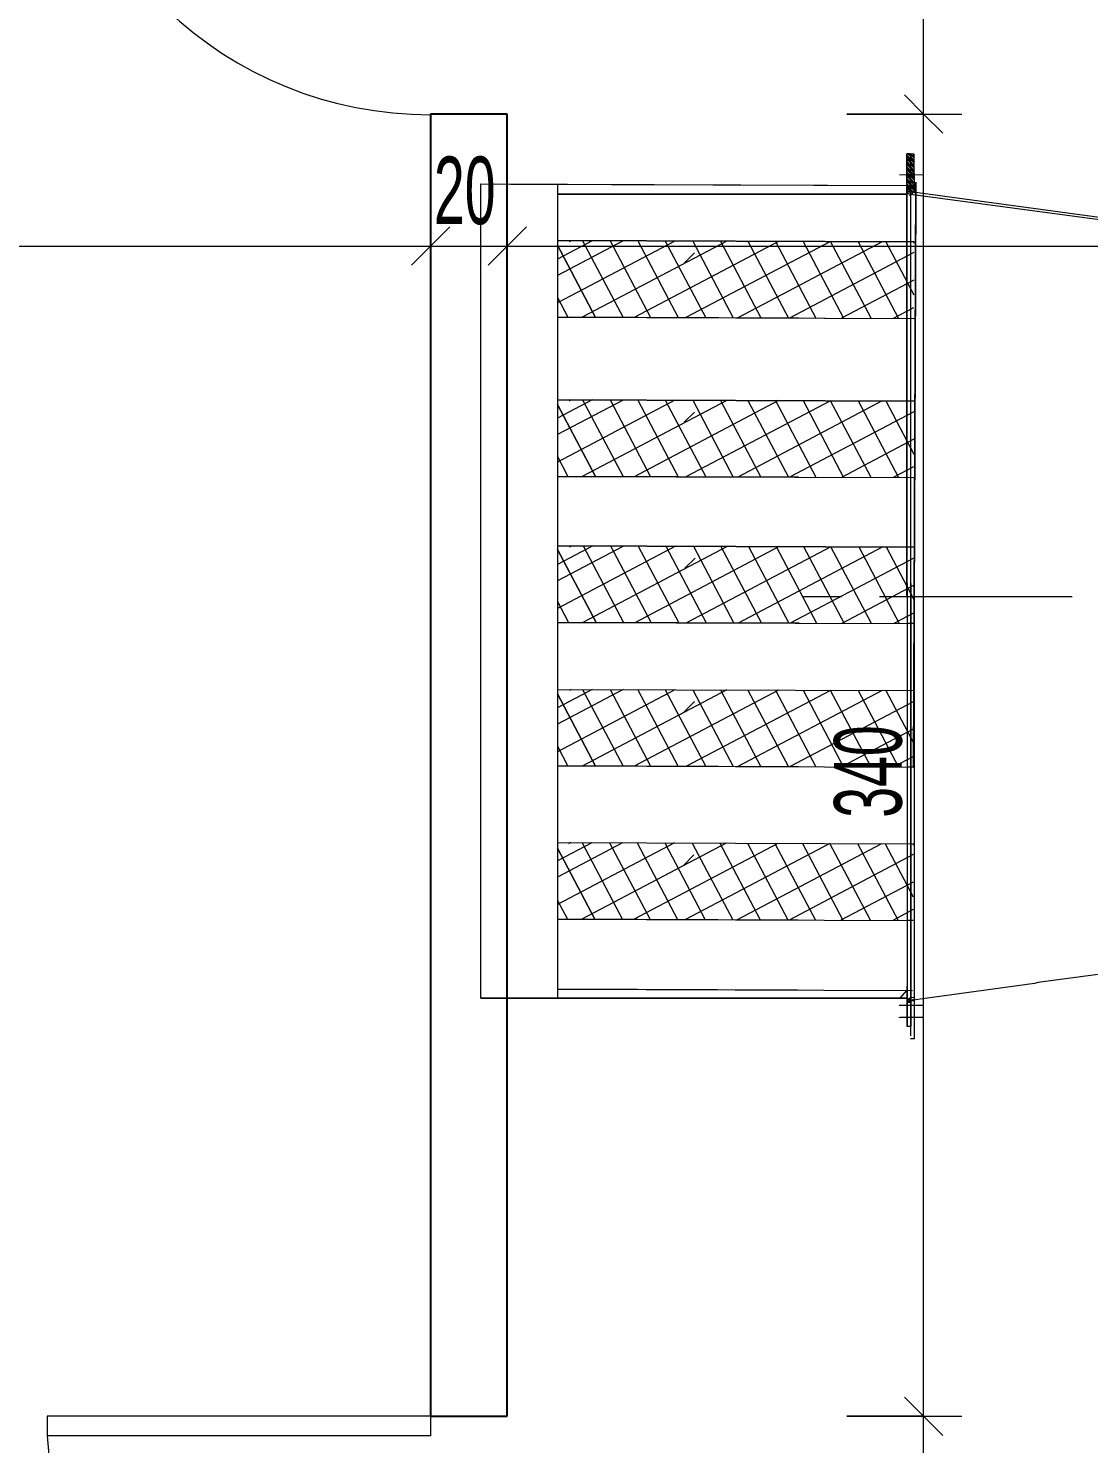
# Model space of a CAD drawing. Header units: centimetres. Extents: x -9345 to 11316, y -7197 to -3465.
# Drawn here: x 6200.8 to 6477.5, y -6032.7 to -5663.1 of the extents above; entities that cross this region are included whole.
import ezdxf

# ---------------------------------------------------------------- set-up
doc = ezdxf.new("R2010")
doc.units = ezdxf.units.CM
for name, color, linetype, lineweight in [('A-ANNO-DIMS', 211, 'Continuous', 9), ('A-ANNO-DIMS-100', 211, 'Continuous', 9), ('A-DOOR', 31, 'Continuous', 9), ('A-WALL', 113, 'Continuous', 9), ('EXF', 22, 'Continuous', 9), ('exf çizimi_dwg', 8, 'Continuous', 9)]:
    doc.layers.add(name, color=color, linetype=linetype, lineweight=lineweight)
doc.styles.add('Swis721 LtCn BT_1', font='swisscl.ttf', dxfattribs={"width": 0.8, "height": 17.639445})
doc.dimstyles.new('IUAS_DIMENSION_INSIDE_100_5', dxfattribs={"dimscale": 30.48, "dimtxt": 18, "dimasz": 0.328084, "dimexe": 0.328084, "dimexo": 0.0625, "dimgap": 0, "dimtad": 1, "dimdec": 0, "dimdsep": 46, "dimtxsty": 'Swis721 LtCn BT_1', "dimblk1": 'OBLIQUE', "dimblk2": 'OBLIQUE', "dimsah": 1, "dimcen": 0.09, "dimdle": 0.328084, "dimazin": 0, "dimtfac": 1, "dimtdec": 4, "dimtix": 1, "dimtmove": 0, "dimatfit": 3, "dimfxl": 0.656168, "dimfxlon": 1, "dimtvp": 1, "dimtolj": 1, "dimtzin": 0, "dimarcsym": 2})

# ---------------------------------------------------------------- blocks, each defined once
blk = doc.blocks.new('M_Single-Flush2 - IUAS_A_DOOR_K7 _yangına dayanıklı saç kapı  100x220_-1640822-_123_30 TEKNİK KAT _ TECHNICAL LEVEL')
at = {"layer": 'A-DOOR', "lineweight": 18}
for p, q in [((44.9, 10), (44.9, 110.04)), ((50, 110.04), (44.9, 110.04)), ((50, 10), (50, 110.04)), ((50, 10), (44.9, 10))]:
    blk.add_line(p, q, dxfattribs=at)
at = {"layer": 'A-DOOR'}
blk.add_arc((50, 10), 100.17, 92.9184, 180, dxfattribs=at)
blk = doc.blocks.new('exf çizimi_dwg-1497134-_123_30 TEKNİK KAT _ TECHNICAL LEVEL')
at = {"layer": 'EXF', "color": 8}
for p, q in [((-0.0118, -0.9539), (-0.018, -1.4568)), ((-1.1182, -1.3294), (-1.119, -1.3903)), ((-1.1695, -1.3512), (-1.173, -1.354)), ((-1.1566, -1.3613), (-1.1674, -1.3711)), ((-1.1525, -1.3514), (-1.1632, -1.3612)), ((-1.1432, -1.3614), (-1.1539, -1.3712)), ((-1.1355, -1.3516), (-1.1462, -1.3614)), ((-1.1297, -1.3616), (-1.1397, -1.3714)), ((-1.122, -1.3518), (-1.1327, -1.3616)), ((-1.1127, -1.3618), (-1.1228, -1.3716)), ((-1.1086, -1.352), (-1.1186, -1.3617)), ((-1.0992, -1.362), (-1.1093, -1.3718)), ((-1.108, -2.4059), (-1.0912, -1.3506)), ((-1.0858, -1.3621), (-1.0958, -1.3719)), ((-1.0781, -1.3524), (-1.0881, -1.3621)), ((-1.0689, -1.3695), (-1.0717, -1.3658)), ((-0.9451, -1.4287), (-0.8056, -1.3574)), ((-0.9439, -1.3568), (-0.9409, -1.3553)), ((-0.9159, -1.3556), (-0.7491, -1.6819)), ((-0.844, -1.3568), (-0.7469, -1.5467)), ((-0.7721, -1.3579), (-0.7448, -1.4114)), ((-0.7587, -2.2878), (-0.7439, -1.3584)), ((-0.5295, -1.4339), (-0.39, -1.3625)), ((-0.5003, -1.3608), (-0.3335, -1.687)), ((-0.4284, -1.3619), (-0.3313, -1.5518)), ((-0.3565, -1.3631), (-0.3292, -1.4166)), ((-0.3431, -2.2929), (-0.3283, -1.3635)), ((-0.1483, -1.4372), (-0.0088, -1.3658)), ((-0.1191, -1.3641), (0.0477, -1.6903)), ((-0.0472, -1.3652), (0.0499, -1.5551)), ((0.0247, -1.3664), (0.052, -1.4199)), ((0.0381, -2.2976), (0.0529, -1.3668)), ((1.0504, -1.3571), (1.0497, -1.418)), ((1.0814, -1.355), (1.0807, -1.4159)), ((1.0819, -1.3585), (1.0811, -1.4194)), ((-0.9462, -1.5006), (-0.7446, -1.3975)), ((-0.5306, -1.5058), (-0.3289, -1.4026)), ((-0.0521, -1.3838), (1.1044, -1.3981)), ((0.213, -2.2998), (0.2278, -1.3697)), ((0.2266, -1.4432), (0.3661, -1.3719)), ((0.2278, -1.3713), (0.2308, -1.3697)), ((0.2558, -1.3701), (0.4226, -1.6964)), ((0.3277, -1.3713), (0.4248, -1.5611)), ((0.3996, -1.3724), (0.4269, -1.4259)), ((0.613, -2.3047), (0.6278, -1.376)), ((0.6266, -1.4496), (0.766, -1.3782)), ((0.6277, -1.3777), (0.6308, -1.3761)), ((0.6557, -1.3765), (0.8226, -1.7027)), ((0.7276, -1.3776), (0.8247, -1.5675)), ((0.7995, -1.3788), (0.8269, -1.4323)), ((1.0302, -1.4152), (1.0105, -1.398)), ((1.03, -1.3883), (1.0347, -1.3983)), ((1.0371, -1.3884), (1.0335, -1.3883)), ((-0.9452, -1.4379), (-0.7512, -1.8171)), ((-0.1494, -1.5091), (0.0523, -1.4059)), ((0.2255, -1.5151), (0.4272, -1.412)), ((0.6254, -1.5215), (0.8271, -1.4183)), ((-0.5296, -1.443), (-0.3356, -1.8223)), ((-0.1484, -1.4463), (0.0456, -1.8256)), ((0.2265, -1.4523), (0.4205, -1.8316)), ((0.6264, -1.4587), (0.8204, -1.838)), ((-0.9485, -1.6445), (-0.7468, -1.5413)), ((-0.5329, -1.6496), (-0.3312, -1.5464)), ((-0.1517, -1.6529), (0.05, -1.5497)), ((-0.0192, -1.5553), (-0.0205, -1.6573)), ((0.2232, -1.6589), (0.4249, -1.5558)), ((0.6232, -1.6653), (0.8248, -1.5621)), ((-0.9496, -1.7164), (-0.748, -1.6132)), ((-0.534, -1.7215), (-0.3324, -1.6184)), ((-0.1528, -1.7248), (0.0488, -1.6217)), ((0.2221, -1.7309), (0.4237, -1.6277)), ((0.622, -1.7372), (0.8237, -1.6341)), ((-0.9508, -1.7883), (-0.7491, -1.6851)), ((-0.5352, -1.7934), (-0.3335, -1.6903)), ((-0.154, -1.7967), (0.0477, -1.6936)), ((0.2209, -1.8028), (0.4226, -1.6996)), ((-0.9495, -1.7083), (-0.7555, -2.0876)), ((-0.5339, -1.7135), (-0.3399, -2.0928)), ((-0.1527, -1.7168), (0.0413, -2.0961)), ((0.2222, -1.7228), (0.4162, -2.1021)), ((0.6209, -1.8091), (0.8225, -1.706)), ((0.6221, -1.7292), (0.8161, -2.1085)), ((-0.9519, -1.8602), (-0.7503, -1.757)), ((-0.5363, -1.8653), (-0.3347, -1.7622)), ((-0.1551, -1.8686), (0.0465, -1.7655)), ((0.2198, -1.8747), (0.4214, -1.7715)), ((0.6197, -1.881), (0.8214, -1.7779)), ((-0.9531, -1.9321), (-0.7514, -1.8289)), ((-0.9517, -1.8436), (-0.7577, -2.2229)), ((-0.5375, -1.9372), (-0.3358, -1.8341)), ((-0.1563, -1.9405), (0.0454, -1.8374)), ((0.2186, -1.9466), (0.4203, -1.8434)), ((-0.5361, -1.8487), (-0.3421, -2.228)), ((-0.1549, -1.852), (0.0391, -2.2313)), ((0.22, -1.8581), (0.414, -2.2374)), ((0.6186, -1.9529), (0.8203, -1.8498)), ((0.62, -1.8644), (0.814, -2.2437)), ((-0.9542, -2.004), (-0.7526, -1.9009)), ((-0.5386, -2.0091), (-0.3369, -1.906)), ((-0.1574, -2.0124), (0.0443, -1.9093)), ((0.2175, -2.0185), (0.4192, -1.9153)), ((0.6174, -2.0248), (0.8191, -1.9217)), ((-0.9223, -1.928), (-0.896, -1.9551)), ((-0.5067, -1.9331), (-0.4804, -1.9603)), ((-0.1255, -1.9364), (-0.0992, -1.9636)), ((0.2494, -1.9424), (0.2757, -1.9696)), ((0.6493, -1.9488), (0.6757, -1.976)), ((-0.9554, -2.0759), (-0.7537, -1.9728)), ((-0.9538, -1.9788), (-0.796, -2.2873)), ((-0.5397, -2.081), (-0.3381, -1.9779)), ((-0.5382, -1.984), (-0.3804, -2.2924)), ((-0.1585, -2.0843), (0.0431, -1.9812)), ((-0.157, -1.9873), (0.0015, -2.2972)), ((0.2164, -2.0904), (0.418, -1.9872)), ((0.2179, -1.9933), (0.3757, -2.3018)), ((0.6163, -2.0968), (0.818, -1.9936)), ((0.6178, -1.9997), (0.7749, -2.3067)), ((-0.9565, -2.1478), (-0.7548, -2.0447)), ((-0.5409, -2.153), (-0.3392, -2.0498)), ((-0.1597, -2.1563), (0.042, -2.0531)), ((0.2152, -2.1623), (0.4169, -2.0592)), ((0.6152, -2.1687), (0.8168, -2.0655)), ((-0.9576, -2.2197), (-0.756, -2.1166)), ((-0.956, -2.1141), (-0.8678, -2.2864)), ((-0.542, -2.2249), (-0.3404, -2.1217)), ((-0.5404, -2.1192), (-0.4522, -2.2916)), ((-0.1608, -2.2282), (0.0408, -2.125)), ((-0.1592, -2.1225), (-0.0703, -2.2963)), ((0.2141, -2.2342), (0.4157, -2.1311)), ((0.2157, -2.1286), (0.3039, -2.3009)), ((0.614, -2.2406), (0.8157, -2.1374)), ((0.6157, -2.1349), (0.7031, -2.3058)), ((-0.9572, -2.1946), (-0.9105, -2.2859)), ((-0.5416, -2.1997), (-0.4949, -2.291)), ((-0.1604, -2.203), (-0.113, -2.2958)), ((0.2145, -2.209), (0.2612, -2.3004)), ((0.6144, -2.2154), (0.6604, -2.3053)), ((-0.9581, -2.2493), (-0.9551, -2.2551)), ((-1.1065, -2.2835), (1.0191, -2.3098)), ((-0.8105, -2.2871), (-0.7583, -2.2604)), ((-0.5425, -2.2545), (-0.5395, -2.2603)), ((-0.3949, -2.2923), (-0.3427, -2.2655)), ((-0.1613, -2.2578), (-0.1583, -2.2636)), ((-0.0164, -2.297), (0.0385, -2.2688)), ((0.2136, -2.2638), (0.2166, -2.2696)), ((0.3612, -2.3016), (0.4134, -2.2749)), ((0.6135, -2.2702), (0.6165, -2.276)), ((0.7638, -2.3066), (0.8134, -2.2812))]:
    blk.add_line(p, q, dxfattribs=at)
at = {"layer": 'EXF', "color": 8, "flags": 128}
for points in [[(-0.8119, 0.6311), (-0.7985, 0.6309), (-0.8119, 0.6311), (-0.7985, 0.6309), (-0.7949, 0.6337), (-0.7968, 0.4842), (-0.8003, 0.4843), (-1.0747, -1.3623), (-1.0745, -1.3524)], [(-0.7949, 0.6337), (-0.7968, 0.4842), (-1.0676, -1.3624)], [(0.8113, 0.4643), (0.8112, 0.4544), (0.9938, -1.0549), (0.9965, -1.0648), (1.0371, -1.3884), (1.0337, -1.3785)], [(-1.071, -1.3524), (-1.173, -1.3512), (-1.1736, -1.3611), (-1.1738, -1.371), (-1.0689, -1.3723), (-1.0752, -1.3694), (-1.0788, -1.3721)], [(-1.1496, -1.3515), (-1.1601, -1.3612), (-1.1709, -1.371), (-0.0207, -1.3852), (-1.1738, -1.371)], [(-1.1631, -1.3513), (-1.1708, -1.3611), (-1.1737, -1.3646)], [(-1.156, -1.3514), (-1.1673, -1.3611), (-1.1737, -1.3682)], [(-1.0653, -1.3659), (-1.0688, -1.3624), (-1.1736, -1.3611), (-1.1666, -1.3513)], [(-1.1668, -1.3611), (-0.0205, -1.3753), (1.1285, -1.3895)], [(-1.1425, -1.3516), (-1.1538, -1.3613), (-1.1638, -1.3711)], [(-1.139, -1.3516), (-1.1502, -1.3613), (-1.1603, -1.3711)], [(-1.1291, -1.3517), (-1.1396, -1.3615), (-1.1503, -1.3713)], [(-1.1255, -1.3518), (-1.1368, -1.3615), (-1.1468, -1.3713)], [(-1.1185, -1.3519), (-1.1262, -1.3616), (-1.1369, -1.3714)], [(-1.1121, -1.3519), (-1.1226, -1.3617), (-1.1334, -1.3715)], [(-1.105, -1.352), (-1.1162, -1.3618), (-1.1263, -1.3716)], [(-1.0986, -1.3521), (-1.1091, -1.3619), (-1.1199, -1.3716)], [(-1.0951, -1.3521), (-1.1056, -1.3619), (-1.1164, -1.3717)], [(1.0166, -2.5097), (-1.1092, -2.4835), (-1.0915, -1.3522), (-1.1016, -1.3619)], [(-1.0845, -1.3523), (-1.0957, -1.362), (-1.1057, -1.3718)], [(-1.0816, -1.3523), (-1.0922, -1.3621), (-1.1029, -1.3719)], [(-1.07, -1.3484), (0.4278, -1.3729), (-0.4361, -1.3591), (-1.1, -1.3479), (0.4278, -1.3729), (0.4275, -1.388)], [(-1.0675, -1.3588), (-1.0746, -1.3552), (-1.0817, -1.3622), (-1.0923, -1.372)], [(-1.0747, -1.3623), (-1.0711, -1.3623), (-1.0746, -1.3587), (-1.0787, -1.3622), (-1.0887, -1.372)], [(-1.0753, -1.3722), (-1.0752, -1.3623), (-1.0824, -1.3721)], [(-0.9439, -1.3552), (-0.9587, -2.2853), (-0.9439, -1.3524)], [(-0.7487, -1.6583), (-0.7587, -2.2878), (-0.7439, -1.3556)], [(-0.5283, -1.3603), (-0.5431, -2.2904), (-0.5283, -1.3575)], [(-0.3331, -1.6635), (-0.3431, -2.2929), (-0.3283, -1.3607)], [(1.1356, -1.3896), (1.1357, -1.3797), (-0.0204, -1.3654)], [(0.0481, -1.6668), (0.0381, -2.2976), (0.0529, -1.3668), (0.0526, -1.382)], [(-1.0689, -1.3723), (-1.0802, -2.2838), (-1.0689, -1.3723), (-1.0718, -1.3722)], [(-0.052, -1.3739), (1.1046, -1.3882), (1.1044, -1.3981), (0.9989, -1.3968)], [(0.423, -1.6728), (0.413, -2.3023), (0.4278, -1.3729)], [(0.823, -1.6792), (0.813, -2.3072), (0.8277, -1.3792), (0.8275, -1.3944)], [(1.006, -1.6828), (0.9961, -2.3095), (1.0108, -1.3828)], [(1.0304, -1.3982), (1.0166, -2.5097), (1.0304, -1.3982), (1.034, -1.3955)], [(1.0289, -1.3784), (1.03, -1.3883), (1.0375, -1.3983), (1.0376, -1.3884), (1.0372, -1.3785)], [(1.0335, -1.3919), (1.0371, -1.3884), (1.0405, -1.3984), (1.0407, -1.3884)], [(-0.7457, -1.4694), (-0.9474, -1.5731), (-0.7534, -1.9524)], [(-0.3301, -1.4745), (-0.5318, -1.5782), (-0.3378, -1.9575)], [(0.0511, -1.4778), (-0.1506, -1.5815), (0.0434, -1.9608)], [(0.426, -1.4839), (0.2243, -1.5876), (0.4183, -1.9669)], [(0.826, -1.4902), (0.6243, -1.5939), (0.8183, -1.9732)]]:
    blk.add_lwpolyline(points, dxfattribs=at)
for points in [[(-0.1471, -1.3636), (-0.1619, -2.2952)], [(-0.7571, -2.1885), (-0.9467, -2.2854)], [(-0.3415, -2.1936), (-0.5311, -2.2906)], [(0.0397, -2.1969), (-0.1526, -2.2953)], [(0.4146, -2.203), (0.225, -2.2999)], [(0.8145, -2.2093), (0.6277, -2.3049)]]:
    blk.add_lwpolyline(points, close=True, dxfattribs=at)
blk = doc.blocks.new('DIMBLOCK395-_123_30 TEKNİK KAT _ TECHNICAL LEVEL')
at = {"layer": 'A-ANNO-DIMS-100', "transparency": 16777216}
for p, q in [((6434.43, -6025.53), (6429.43, -6020.53)), ((6414.43, -6025.53), (6444.43, -6025.53)), ((6434.43, -6025.53), (6414.43, -6025.53)), ((6434.43, -6125.53), (6434.43, -6025.53)), ((6434.43, -6025.53), (6439.43, -6030.53)), ((6434.43, -6125.53), (6429.43, -6120.53)), ((6414.43, -6125.53), (6444.43, -6125.53)), ((6434.43, -6125.53), (6414.43, -6125.53)), ((6434.43, -6125.53), (6439.43, -6130.53))]:
    blk.add_line(p, q, dxfattribs=at)
at = {"layer": 'A-ANNO-DIMS-100', "color": 0, "transparency": 16777216, "insert": (6411.08, -6089.24), "char_height": 17.639, "width": 32.9143, "attachment_point": 1, "rotation": 90, "line_spacing_factor": 0.971848, "style": 'Swis721 LtCn BT_1'}
blk.add_mtext('100', dxfattribs=at)
blk = doc.blocks.new('_Oblique')
at = {"color": 0, "linetype": 'ByBlock', "lineweight": -2}
blk.add_line((-0.5, -0.5), (0.5, 0.5), dxfattribs=at)
blk = doc.blocks.new('DIMBLOCK396-_123_30 TEKNİK KAT _ TECHNICAL LEVEL')
at = {"layer": 'A-ANNO-DIMS-100', "transparency": 16777216}
for p, q in [((6434.43, -5685.53), (6429.43, -5680.53)), ((6414.43, -5685.53), (6444.43, -5685.53)), ((6434.43, -5685.53), (6414.43, -5685.53)), ((6434.43, -6025.53), (6434.43, -5685.53)), ((6434.43, -5685.53), (6439.43, -5690.53)), ((6434.43, -6025.53), (6429.43, -6020.53)), ((6414.43, -6025.53), (6444.43, -6025.53)), ((6434.43, -6025.53), (6414.43, -6025.53)), ((6434.43, -6025.53), (6439.43, -6030.53))]:
    blk.add_line(p, q, dxfattribs=at)
at = {"layer": 'A-ANNO-DIMS-100', "color": 0, "transparency": 16777216, "insert": (6411.08, -5869.24), "char_height": 17.639, "width": 32.9143, "attachment_point": 1, "rotation": 90, "line_spacing_factor": 0.971848, "style": 'Swis721 LtCn BT_1'}
blk.add_mtext('340', dxfattribs=at)
blk = doc.blocks.new('DIMBLOCK397-_123_30 TEKNİK KAT _ TECHNICAL LEVEL')
at = {"layer": 'A-ANNO-DIMS-100', "transparency": 16777216}
for p, q in [((6434.43, -5585.53), (6429.43, -5580.53)), ((6414.43, -5585.53), (6444.43, -5585.53)), ((6434.43, -5585.53), (6414.43, -5585.53)), ((6434.43, -5685.53), (6434.43, -5585.53)), ((6434.43, -5585.53), (6439.43, -5590.53)), ((6434.43, -5685.53), (6429.43, -5680.53)), ((6414.43, -5685.53), (6444.43, -5685.53)), ((6434.43, -5685.53), (6414.43, -5685.53)), ((6434.43, -5685.53), (6439.43, -5690.53))]:
    blk.add_line(p, q, dxfattribs=at)
at = {"layer": 'A-ANNO-DIMS-100', "color": 0, "transparency": 16777216, "insert": (6411.08, -5649.24), "char_height": 17.639, "width": 32.9143, "attachment_point": 1, "rotation": 90, "line_spacing_factor": 0.971848, "style": 'Swis721 LtCn BT_1'}
blk.add_mtext('100', dxfattribs=at)
blk = doc.blocks.new('DIMBLOCK498-_123_30 TEKNİK KAT _ TECHNICAL LEVEL')
at = {"layer": 'A-ANNO-DIMS-100', "transparency": 16777216}
for p, q in [((6070.78, -5699.98), (6070.78, -5729.98)), ((6070.78, -5719.98), (6070.78, -5699.98)), ((6305.78, -5699.98), (6305.78, -5729.98)), ((6305.78, -5719.98), (6305.78, -5699.98)), ((6070.78, -5719.98), (6075.78, -5714.98)), ((6305.78, -5719.98), (6310.78, -5714.98)), ((6070.78, -5719.98), (6065.78, -5724.98)), ((6070.78, -5719.98), (6305.78, -5719.98)), ((6305.78, -5719.98), (6300.78, -5724.98))]:
    blk.add_line(p, q, dxfattribs=at)
at = {"layer": 'A-ANNO-DIMS-100', "color": 0, "transparency": 16777216, "insert": (6174.57, -5696.62), "char_height": 17.639, "width": 32.9143, "attachment_point": 1, "line_spacing_factor": 0.971848, "style": 'Swis721 LtCn BT_1'}
blk.add_mtext('235', dxfattribs=at)
blk = doc.blocks.new('DIMBLOCK499-_123_30 TEKNİK KAT _ TECHNICAL LEVEL')
at = {"layer": 'A-ANNO-DIMS-100', "transparency": 16777216}
for p, q in [((6305.78, -5699.98), (6305.78, -5729.98)), ((6305.78, -5719.98), (6305.78, -5699.98)), ((6325.78, -5699.98), (6325.78, -5729.98)), ((6325.78, -5719.98), (6325.78, -5699.98)), ((6305.78, -5719.98), (6310.78, -5714.98)), ((6325.78, -5719.98), (6330.78, -5714.98)), ((6305.78, -5719.98), (6300.78, -5724.98)), ((6305.78, -5719.98), (6325.78, -5719.98)), ((6325.78, -5719.98), (6320.78, -5724.98))]:
    blk.add_line(p, q, dxfattribs=at)
at = {"layer": 'A-ANNO-DIMS-100', "color": 0, "transparency": 16777216, "insert": (6306.64, -5696.62), "char_height": 17.639, "width": 21.9429, "attachment_point": 1, "line_spacing_factor": 0.971848, "style": 'Swis721 LtCn BT_1'}
blk.add_mtext('20', dxfattribs=at)
blk = doc.blocks.new('DIMBLOCK500-_123_30 TEKNİK KAT _ TECHNICAL LEVEL')
at = {"layer": 'A-ANNO-DIMS-100', "transparency": 16777216}
for p, q in [((6325.78, -5699.98), (6325.78, -5729.98)), ((6325.78, -5719.98), (6325.78, -5699.98)), ((7220.78, -5699.98), (7220.78, -5729.98)), ((7220.78, -5719.98), (7220.78, -5699.98)), ((6325.78, -5719.98), (6330.78, -5714.98)), ((7220.78, -5719.98), (7225.78, -5714.98)), ((6325.78, -5719.98), (6320.78, -5724.98)), ((6325.78, -5719.98), (7220.78, -5719.98)), ((7220.78, -5719.98), (7215.78, -5724.98))]:
    blk.add_line(p, q, dxfattribs=at)
at = {"layer": 'A-ANNO-DIMS-100', "color": 0, "transparency": 16777216, "insert": (6759.57, -5696.62), "char_height": 17.639, "width": 32.9143, "attachment_point": 1, "line_spacing_factor": 0.971848, "style": 'Swis721 LtCn BT_1'}
blk.add_mtext('895', dxfattribs=at)

msp = doc.modelspace()

# ---------------------------------------------------------------- linework, layer by layer
at = {"layer": 'A-WALL', "lineweight": 25}
for p, q in [((6305.78, -5685.53), (6305.78, -6025.53)), ((6325.78, -5685.53), (6305.78, -5685.53)), ((6325.78, -6025.53), (6325.78, -5685.53)), ((6305.78, -6025.53), (6325.78, -6025.53))]:
    msp.add_line(p, q, dxfattribs=at)

# ---------------------------------------------------------------- block references
at = {"layer": 'A-DOOR', "rotation": 89.9999999999999}
for p in [(6315.78, -5635.53), (6315.78, -6075.53)]:
    msp.add_blockref('M_Single-Flush2 - IUAS_A_DOOR_K7 _yangına dayanıklı saç kapı  100x220_-1640822-_123_30 TEKNİK KAT _ TECHNICAL LEVEL', p, dxfattribs=at)
at = {"layer": 'exf çizimi_dwg', "xscale": 100.0000000000003, "yscale": 100.0000000000003, "zscale": 100.0000000000003, "rotation": 270.7083390471823}
msp.add_blockref('exf çizimi_dwg-1497134-_123_30 TEKNİK KAT _ TECHNICAL LEVEL', (6568.58, -5811.59), dxfattribs=at)

# ---------------------------------------------------------------- dimensions: what is measured, and where the dimension line sits
at = {"layer": 'A-ANNO-DIMS'}
for base, p1, p2, override, picture, middle in [((6434.43, -5585.53), (6414.43, -5685.53), (6414.43, -5585.53), {"dimpost": '<>', "dimfxl": 100}, 'DIMBLOCK397-_123_30 TEKNİK KAT _ TECHNICAL LEVEL', (6425.4, -5635.53)), ((6434.43, -5685.53), (6414.43, -6025.53), (6414.43, -5685.53), {"dimpost": '<>', "dimfxl": 340}, 'DIMBLOCK396-_123_30 TEKNİK KAT _ TECHNICAL LEVEL', (6425.38, -5855.53)), ((6434.43, -6025.53), (6414.43, -6125.53), (6414.43, -6025.53), {"dimpost": '<>', "dimfxl": 100}, 'DIMBLOCK395-_123_30 TEKNİK KAT _ TECHNICAL LEVEL', (6425.4, -6075.53))]:
    dim = msp.add_linear_dim(base=base, p1=p1, p2=p2, angle=90, dimstyle='IUAS_DIMENSION_INSIDE_100_5', override=override, dxfattribs=at)
    dim.commit()
    dim.dimension.update_dxf_attribs({"geometry": picture, "text_midpoint": middle})
for base, p1, p2, override, picture, middle in [((6305.78, -5719.98), (6070.78, -5699.98), (6305.78, -5699.98), {"dimpost": '<>', "dimfxl": 235}, 'DIMBLOCK498-_123_30 TEKNİK KAT _ TECHNICAL LEVEL', (6188.28, -5710.93)), ((6325.78, -5719.98), (6305.78, -5699.98), (6325.78, -5699.98), {"dimpost": '<>', "dimfxl": 20}, 'DIMBLOCK499-_123_30 TEKNİK KAT _ TECHNICAL LEVEL', (6315.78, -5710.94)), ((7220.78, -5719.98), (6325.78, -5699.98), (7220.78, -5699.98), {"dimpost": '<>', "dimfxl": 895}, 'DIMBLOCK500-_123_30 TEKNİK KAT _ TECHNICAL LEVEL', (6773.28, -5710.94))]:
    dim = msp.add_linear_dim(base=base, p1=p1, p2=p2, dimstyle='IUAS_DIMENSION_INSIDE_100_5', override=override, dxfattribs=at)
    dim.commit()
    dim.dimension.update_dxf_attribs({"geometry": picture, "text_midpoint": middle})

doc.saveas('drawing.dxf')
